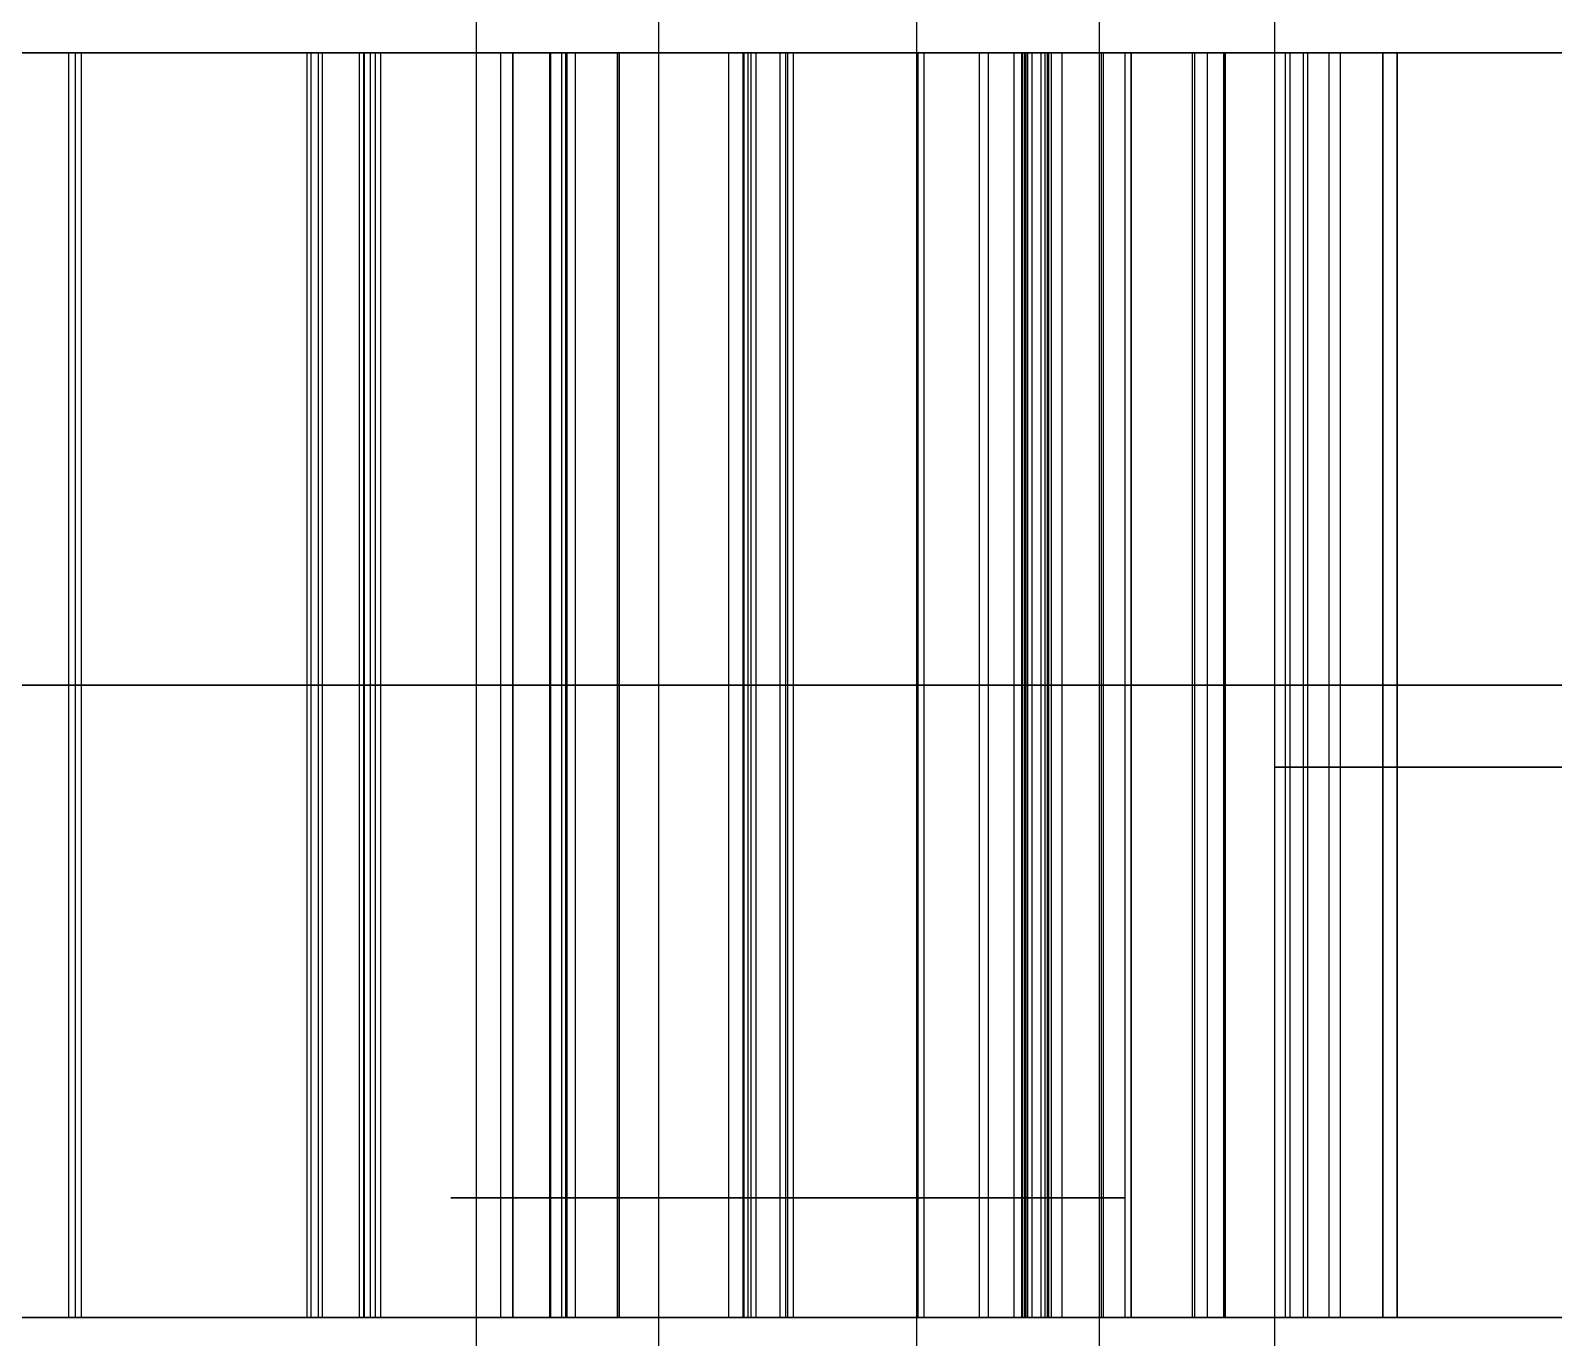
# Model space of a CAD drawing. Header units: millimetres. Extents: x -170 to 170, y -1654 to 210.
# Drawn here: x 109.69 to 127.76, y -50.76 to -35.26 of the extents above; entities that cross this region are included whole.
import ezdxf

# ---------------------------------------------------------------- set-up
doc = ezdxf.new("R2010")
doc.units = ezdxf.units.MM
doc.header["$MEASUREMENT"] = 0
doc.layers.add('V1', color=7, linetype='Continuous', true_color=0x000000)

msp = doc.modelspace()

# ---------------------------------------------------------------- linework, layer by layer
at = {"layer": 'V1'}
for p, q in [((87.183, -35.528, 255), (124.457, -35.528, 255)), ((94.833, -35.528, 345.833), (127.736, -35.528, 345.833)), ((94.833, -35.528, 164.167), (127.164, -35.528, 164.167)), ((-153, -43.028, 25), (153, -43.028, 25)), ((-153, -43.028, 25), (153, -43.028, 25)), ((87.183, -50.528, 255), (124.457, -50.528, 255)), ((94.833, -50.528, 345.833), (127.736, -50.528, 345.833)), ((94.833, -50.528, 164.167), (127.164, -50.528, 164.167))]:
    msp.add_line(p, q, dxfattribs=at)
for points, degree in [([(124.457, -82.948, 255), (124.457, -45.974, 255), (124.457, -9, 255)], 2), ([(114.984, -81.215, 207.372), (114.984, -49.107, 207.372), (114.984, -17, 207.372)], 2), ([(114.984, -81.215, 302.628), (114.984, -49.107, 302.628), (114.984, -17, 302.628)], 2), ([(117.149, -81.215, 202.146), (117.149, -49.107, 202.146), (117.149, -17, 202.146)], 2), ([(117.149, -81.215, 307.854), (117.149, -49.107, 307.854), (117.149, -17, 307.854)], 2), ([(120.21, -81.215, 209.537), (120.21, -49.107, 209.537), (120.21, -17, 209.537)], 2), ([(120.21, -81.215, 300.463), (120.21, -49.107, 300.463), (120.21, -17, 300.463)], 2), ([(122.375, -81.215, 204.311), (122.375, -49.107, 204.311), (122.375, -17, 204.311)], 2), ([(122.375, -81.215, 305.689), (122.375, -49.107, 305.689), (122.375, -17, 305.689)], 2), ([(-153, -35.528), (0, -35.528), (153, -35.528)], 2), ([(153, -35.528, 50), (0, -35.528, 50), (-153, -35.528, 50)], 2), ([(110.146, -35.528, 138.845), (110.146, -43.028, 138.845), (110.146, -50.528, 138.845)], 2), ([(110.223, -35.528, 292.028), (110.223, -43.028, 292.028), (110.223, -50.528, 292.028)], 2), ([(110.224, -35.528, 217.971), (110.224, -43.028, 217.971), (110.224, -50.528, 217.971)], 2), ([(110.294, -35.528, 371.041), (110.294, -43.028, 371.041), (110.294, -50.528, 371.041)], 2), ([(112.972, -35.528, 141.275), (112.972, -43.028, 141.275), (112.972, -50.528, 141.275)], 2), ([(113.019, -35.528, 141.217), (113.019, -43.028, 141.217), (113.019, -50.528, 141.217)], 2), ([(113.106, -35.528, 368.594), (113.106, -43.028, 368.594), (113.106, -50.528, 368.594)], 2), ([(113.154, -35.528, 368.652), (113.154, -43.028, 368.652), (113.154, -50.528, 368.652)], 2), ([(113.594, -35.528, 323.56), (113.594, -43.028, 323.56), (113.594, -50.528, 323.56)], 2), ([(113.643, -35.528, 311.434), (113.643, -43.028, 311.434), (113.643, -50.528, 311.434)], 2), ([(113.652, -35.528, 323.513), (113.652, -43.028, 323.513), (113.652, -50.528, 323.513)], 2), ([(113.725, -35.528, 186.306), (113.725, -43.028, 186.306), (113.725, -50.528, 186.306)], 2), ([(113.782, -35.528, 186.353), (113.782, -43.028, 186.353), (113.782, -50.528, 186.353)], 2), ([(113.845, -35.528, 198.431), (113.845, -43.028, 198.431), (113.845, -50.528, 198.431)], 2), ([(115.27, -35.528, 139.006), (115.27, -43.028, 139.006), (115.27, -50.528, 139.006)], 2), ([(115.413, -35.528, 287.559), (115.413, -43.028, 287.559), (115.413, -50.528, 287.559)], 2), ([(115.415, -35.528, 222.44), (115.415, -43.028, 222.44), (115.415, -50.528, 222.44)], 2), ([(115.417, -35.528, 370.85), (115.417, -43.028, 370.85), (115.417, -50.528, 370.85)], 2), ([(115.85, -35.528, 321.249), (115.85, -43.028, 321.249), (115.85, -50.528, 321.249)], 2), ([(115.863, -35.528, 313.014), (115.863, -43.028, 313.014), (115.863, -50.528, 313.014)], 2), ([(115.994, -35.528, 188.604), (115.994, -43.028, 188.604), (115.994, -50.528, 188.604)], 2), ([(116.041, -35.528, 326.373), (116.041, -43.028, 326.373), (116.041, -50.528, 326.373)], 2), ([(116.055, -35.528, 196.838), (116.055, -43.028, 196.838), (116.055, -50.528, 196.838)], 2), ([(116.155, -35.528, 183.479), (116.155, -43.028, 183.479), (116.155, -50.528, 183.479)], 2), ([(116.655, -35.528, 284.658), (116.655, -43.028, 284.658), (116.655, -50.528, 284.658)], 2), ([(116.656, -35.528, 225.341), (116.656, -43.028, 225.341), (116.656, -50.528, 225.341)], 2), ([(116.676, -35.528, 284.586), (116.676, -43.028, 284.586), (116.676, -50.528, 284.586)], 2), ([(116.678, -35.528, 225.413), (116.678, -43.028, 225.413), (116.678, -50.528, 225.413)], 2), ([(117.974, -35.528, 314.737), (117.974, -43.028, 314.737), (117.974, -50.528, 314.737)], 2), ([(118.143, -35.528, 329.452), (118.143, -43.028, 329.452), (118.143, -50.528, 329.452)], 2), ([(118.156, -35.528, 195.103), (118.156, -43.028, 195.103), (118.156, -50.528, 195.103)], 2), ([(118.203, -35.528, 329.408), (118.203, -43.028, 329.408), (118.203, -50.528, 329.408)], 2), ([(118.238, -35.528, 180.388), (118.238, -43.028, 180.388), (118.238, -50.528, 180.388)], 2), ([(118.299, -35.528, 180.431), (118.299, -43.028, 180.431), (118.299, -50.528, 180.431)], 2), ([(118.584, -35.528, 148.544), (118.584, -43.028, 148.544), (118.584, -50.528, 148.544)], 2), ([(118.652, -35.528, 148.513), (118.652, -43.028, 148.513), (118.652, -50.528, 148.513)], 2), ([(118.675, -35.528, 361.293), (118.675, -43.028, 361.293), (118.675, -50.528, 361.293)], 2), ([(118.743, -35.528, 361.324), (118.743, -43.028, 361.324), (118.743, -50.528, 361.324)], 2), ([(120.214, -35.528, 285.76), (120.214, -43.028, 285.76), (120.214, -50.528, 285.76)], 2), ([(120.216, -35.528, 224.239), (120.216, -43.028, 224.239), (120.216, -50.528, 224.239)], 2), ([(120.219, -35.528, 151.894), (120.219, -43.028, 151.894), (120.219, -50.528, 151.894)], 2), ([(120.29, -35.528, 357.934), (120.29, -43.028, 357.934), (120.29, -50.528, 357.934)], 2), ([(120.949, -35.528, 327.854), (120.949, -43.028, 327.854), (120.949, -50.528, 327.854)], 2), ([(121.055, -35.528, 181.969), (121.055, -43.028, 181.969), (121.055, -50.528, 181.969)], 2), ([(121.361, -35.528, 146.895), (121.361, -43.028, 146.895), (121.361, -50.528, 146.895)], 2), ([(121.452, -35.528, 155.412), (121.452, -43.028, 155.412), (121.452, -50.528, 155.412)], 2), ([(121.452, -35.528, 155.412), (121.475, -35.528, 155.403), (121.498, -35.528, 155.394), (121.522, -35.528, 155.385)], 3), ([(121.461, -35.528, 362.925), (121.461, -43.028, 362.925), (121.461, -50.528, 362.925)], 2), ([(121.487, -35.528, 155.398), (121.487, -43.028, 155.398), (121.487, -50.528, 155.398)], 2), ([(121.503, -35.528, 354.409), (121.503, -43.028, 354.409), (121.503, -50.528, 354.409)], 2), ([(121.522, -35.528, 155.385), (121.522, -43.028, 155.385), (121.522, -50.528, 155.385)], 2), ([(121.573, -35.528, 354.435), (121.573, -43.028, 354.435), (121.573, -50.528, 354.435)], 2), ([(121.681, -35.528, 337.925), (121.681, -43.028, 337.925), (121.681, -50.528, 337.925)], 2), ([(121.727, -35.528, 171.894), (121.727, -43.028, 171.894), (121.727, -50.528, 171.894)], 2), ([(121.755, -35.528, 337.913), (121.755, -43.028, 337.913), (121.755, -50.528, 337.913)], 2), ([(121.769, -35.528, 136.844), (121.769, -43.028, 136.844), (121.769, -50.528, 136.844)], 2), ([(121.801, -35.528, 171.906), (121.801, -43.028, 171.906), (121.801, -50.528, 171.906)], 2), ([(121.929, -35.528, 372.974), (121.929, -43.028, 372.974), (121.929, -50.528, 372.974)], 2), ([(122.394, -35.528, 341.584), (122.394, -43.028, 341.584), (122.394, -50.528, 341.584)], 2), ([(122.419, -35.528, 168.231), (122.419, -43.028, 168.231), (122.419, -50.528, 168.231)], 2), ([(122.675, -35.528, 345.301), (122.675, -43.028, 345.301), (122.675, -50.528, 345.301)], 2), ([(122.677, -35.528, 164.512), (122.677, -43.028, 164.512), (122.677, -50.528, 164.512)], 2), ([(122.749, -35.528, 345.294), (122.749, -43.028, 345.294), (122.749, -50.528, 345.294)], 2), ([(122.752, -35.528, 164.519), (122.752, -43.028, 164.519), (122.752, -50.528, 164.519)], 2), ([(123.473, -35.528, 289.719), (123.473, -43.028, 289.719), (123.473, -50.528, 289.719)], 2), ([(123.475, -35.528, 220.281), (123.475, -43.028, 220.281), (123.475, -50.528, 220.281)], 2), ([(123.504, -35.528, 138.944), (123.504, -43.028, 138.944), (123.504, -50.528, 138.944)], 2), ([(123.652, -35.528, 370.863), (123.652, -43.028, 370.863), (123.652, -50.528, 370.863)], 2), ([(123.848, -35.528, 286.586), (123.848, -43.028, 286.586), (123.848, -50.528, 286.586)], 2), ([(123.85, -35.528, 223.414), (123.85, -43.028, 223.414), (123.85, -50.528, 223.414)], 2), ([(123.865, -35.528, 286.513), (123.865, -43.028, 286.513), (123.865, -50.528, 286.513)], 2), ([(123.867, -35.528, 223.487), (123.867, -43.028, 223.487), (123.867, -50.528, 223.487)], 2), ([(124.457, -50.528, 255), (124.457, -43.028, 255), (124.457, -35.528, 255)], 2), ([(124.576, -35.528, 154.595), (124.576, -43.028, 154.595), (124.576, -50.528, 154.595)], 2), ([(124.632, -35.528, 355.207), (124.632, -43.028, 355.207), (124.632, -50.528, 355.207)], 2), ([(124.791, -35.528, 337.051), (124.791, -43.028, 337.051), (124.791, -50.528, 337.051)], 2), ([(124.841, -35.528, 172.749), (124.841, -43.028, 172.749), (124.841, -50.528, 172.749)], 2), ([(125.097, -35.528, 141.155), (125.097, -43.028, 141.155), (125.097, -50.528, 141.155)], 2), ([(125.232, -35.528, 368.643), (125.232, -43.028, 368.643), (125.232, -50.528, 368.643)], 2), ([(125.733, -35.528, 296.184), (125.733, -43.028, 296.184), (125.733, -50.528, 296.184)], 2), ([(125.735, -35.528, 213.815), (125.735, -43.028, 213.815), (125.735, -50.528, 213.815)], 2), ([(125.904, -35.528, 345.321), (125.904, -43.028, 345.321), (125.904, -50.528, 345.321)], 2), ([(125.907, -35.528, 164.473), (125.907, -43.028, 164.473), (125.907, -50.528, 164.473)], 2), ([(-153, -43.028), (0, -43.028), (153, -43.028)], 2), ([(153, -43.028, 50), (0, -43.028, 50), (-153, -43.028, 50)], 2), ([(-153, -43.028), (0, -43.028), (153, -43.028)], 2), ([(153, -43.028, 50), (0, -43.028, 50), (-153, -43.028, 50)], 2), ([(121.452, -43.028, 155.412), (121.475, -43.028, 155.403), (121.498, -43.028, 155.394), (121.522, -43.028, 155.385)], 3), ([(-153, -50.528), (0, -50.528), (153, -50.528)], 2), ([(153, -50.528, 50), (0, -50.528, 50), (-153, -50.528, 50)], 2), ([(121.452, -50.528, 155.412), (121.475, -50.528, 155.403), (121.498, -50.528, 155.394), (121.522, -50.528, 155.385)], 3)]:
    msp.add_open_spline(points, degree=degree, dxfattribs=at)
for points, weights in [([(110.223, -35.528, 292.028), (108.592, -35.528, 291.225), (107.017, -35.528, 290.316), (105.506, -35.528, 289.305)], [1, 0.998547387537, 0.998547387537, 1]), ([(105.508, -35.528, 220.694), (107.019, -35.528, 219.683), (108.593, -35.528, 218.774), (110.224, -35.528, 217.971)], [1, 0.998547387537, 0.998547387537, 1]), ([(107.054, -35.528, 136.762), (109.199, -35.528, 138.031), (111.181, -35.528, 139.543), (112.972, -35.528, 141.275)], [1, 0.995432816344, 0.995432816344, 1]), ([(113.106, -35.528, 368.594), (111.325, -35.528, 370.338), (109.352, -35.528, 371.86), (107.215, -35.528, 373.142)], [1, 0.995432816344, 0.995432816344, 1]), ([(113.594, -35.528, 323.56), (115.338, -35.528, 325.342), (116.861, -35.528, 327.314), (118.143, -35.528, 329.452)], [1, 0.995432816344, 0.995432816344, 1]), ([(113.643, -35.528, 311.434), (115.159, -35.528, 312.439), (116.604, -35.528, 313.542), (117.974, -35.528, 314.737)], [1, 0.998547387537, 0.998547387537, 1]), ([(118.238, -35.528, 180.388), (116.969, -35.528, 182.533), (115.457, -35.528, 184.514), (113.725, -35.528, 186.306)], [1, 0.995432816344, 0.995432816344, 1]), ([(118.156, -35.528, 195.103), (116.793, -35.528, 196.306), (115.354, -35.528, 197.417), (113.845, -35.528, 198.431)], [1, 0.998547387537, 0.998547387537, 1]), ([(123.865, -35.528, 286.513), (121.399, -35.528, 286.154), (118.992, -35.528, 285.508), (116.676, -35.528, 284.586)], [1, 0.995432816344, 0.995432816344, 1]), ([(116.678, -35.528, 225.413), (118.993, -35.528, 224.491), (121.401, -35.528, 223.846), (123.867, -35.528, 223.487)], [1, 0.995432816344, 0.995432816344, 1]), ([(118.584, -35.528, 148.544), (119.806, -35.528, 150.716), (120.767, -35.528, 153.016), (121.452, -35.528, 155.412)], [1, 0.995432816344, 0.995432816344, 1]), ([(121.503, -35.528, 354.409), (120.832, -35.528, 356.809), (119.885, -35.528, 359.114), (118.675, -35.528, 361.293)], [1, 0.995432816344, 0.995432816344, 1]), ([(121.681, -35.528, 337.925), (122.3, -35.528, 340.339), (122.633, -35.528, 342.809), (122.675, -35.528, 345.301)], [1, 0.995432816344, 0.995432816344, 1]), ([(122.677, -35.528, 164.512), (122.65, -35.528, 167.004), (122.332, -35.528, 169.476), (121.727, -35.528, 171.894)], [1, 0.995432816344, 0.995432816344, 1]), ([(121.769, -35.528, 136.844), (122.973, -35.528, 138.207), (124.084, -35.528, 139.646), (125.097, -35.528, 141.155)], [1, 0.998547387537, 0.998547387537, 1]), ([(125.232, -35.528, 368.643), (124.227, -35.528, 370.159), (123.125, -35.528, 371.604), (121.929, -35.528, 372.974)], [1, 0.998547387537, 0.998547387537, 1]), ([(131.18, -35.528, 296.185), (129.366, -35.528, 296.305), (127.547, -35.528, 296.304), (125.733, -35.528, 296.184)], [1, 0.998547387537, 0.998547387537, 1]), ([(125.735, -35.528, 213.815), (127.549, -35.528, 213.695), (129.367, -35.528, 213.695), (131.182, -35.528, 213.815)], [1, 0.998547387537, 0.998547387537, 1]), ([(110.223, -43.028, 292.028), (108.592, -43.028, 291.225), (107.017, -43.028, 290.316), (105.506, -43.028, 289.305)], [1, 0.998547387537, 0.998547387537, 1]), ([(105.508, -43.028, 220.694), (107.019, -43.028, 219.683), (108.593, -43.028, 218.774), (110.224, -43.028, 217.971)], [1, 0.998547387537, 0.998547387537, 1]), ([(107.054, -43.028, 136.762), (109.199, -43.028, 138.031), (111.181, -43.028, 139.543), (112.972, -43.028, 141.275)], [1, 0.995432816344, 0.995432816344, 1]), ([(113.106, -43.028, 368.594), (111.325, -43.028, 370.338), (109.352, -43.028, 371.86), (107.215, -43.028, 373.142)], [1, 0.995432816344, 0.995432816344, 1]), ([(113.594, -43.028, 323.56), (115.338, -43.028, 325.342), (116.861, -43.028, 327.314), (118.143, -43.028, 329.452)], [1, 0.995432816344, 0.995432816344, 1]), ([(113.643, -43.028, 311.434), (115.159, -43.028, 312.439), (116.604, -43.028, 313.542), (117.974, -43.028, 314.737)], [1, 0.998547387537, 0.998547387537, 1]), ([(118.238, -43.028, 180.388), (116.969, -43.028, 182.533), (115.457, -43.028, 184.514), (113.725, -43.028, 186.306)], [1, 0.995432816344, 0.995432816344, 1]), ([(118.156, -43.028, 195.103), (116.793, -43.028, 196.306), (115.354, -43.028, 197.417), (113.845, -43.028, 198.431)], [1, 0.998547387537, 0.998547387537, 1]), ([(123.865, -43.028, 286.513), (121.399, -43.028, 286.154), (118.992, -43.028, 285.508), (116.676, -43.028, 284.586)], [1, 0.995432816344, 0.995432816344, 1]), ([(116.678, -43.028, 225.413), (118.993, -43.028, 224.491), (121.401, -43.028, 223.846), (123.867, -43.028, 223.487)], [1, 0.995432816344, 0.995432816344, 1]), ([(118.584, -43.028, 148.544), (119.806, -43.028, 150.716), (120.767, -43.028, 153.016), (121.452, -43.028, 155.412)], [1, 0.995432816344, 0.995432816344, 1]), ([(121.503, -43.028, 354.409), (120.832, -43.028, 356.809), (119.885, -43.028, 359.114), (118.675, -43.028, 361.293)], [1, 0.995432816344, 0.995432816344, 1]), ([(121.681, -43.028, 337.925), (122.3, -43.028, 340.339), (122.633, -43.028, 342.809), (122.675, -43.028, 345.301)], [1, 0.995432816344, 0.995432816344, 1]), ([(122.677, -43.028, 164.512), (122.65, -43.028, 167.004), (122.332, -43.028, 169.476), (121.727, -43.028, 171.894)], [1, 0.995432816344, 0.995432816344, 1]), ([(121.769, -43.028, 136.844), (122.973, -43.028, 138.207), (124.084, -43.028, 139.646), (125.097, -43.028, 141.155)], [1, 0.998547387537, 0.998547387537, 1]), ([(125.232, -43.028, 368.643), (124.227, -43.028, 370.159), (123.125, -43.028, 371.604), (121.929, -43.028, 372.974)], [1, 0.998547387537, 0.998547387537, 1]), ([(131.18, -43.028, 296.185), (129.366, -43.028, 296.305), (127.547, -43.028, 296.304), (125.733, -43.028, 296.184)], [1, 0.998547387537, 0.998547387537, 1]), ([(125.735, -43.028, 213.815), (127.549, -43.028, 213.695), (129.367, -43.028, 213.695), (131.182, -43.028, 213.815)], [1, 0.998547387537, 0.998547387537, 1]), ([(110.223, -50.528, 292.028), (108.592, -50.528, 291.225), (107.017, -50.528, 290.316), (105.506, -50.528, 289.305)], [1, 0.998547387537, 0.998547387537, 1]), ([(105.508, -50.528, 220.694), (107.019, -50.528, 219.683), (108.593, -50.528, 218.774), (110.224, -50.528, 217.971)], [1, 0.998547387537, 0.998547387537, 1]), ([(107.054, -50.528, 136.762), (109.199, -50.528, 138.031), (111.181, -50.528, 139.543), (112.972, -50.528, 141.275)], [1, 0.995432816344, 0.995432816344, 1]), ([(113.106, -50.528, 368.594), (111.325, -50.528, 370.338), (109.352, -50.528, 371.86), (107.215, -50.528, 373.142)], [1, 0.995432816344, 0.995432816344, 1]), ([(113.594, -50.528, 323.56), (115.338, -50.528, 325.342), (116.861, -50.528, 327.314), (118.143, -50.528, 329.452)], [1, 0.995432816344, 0.995432816344, 1]), ([(113.643, -50.528, 311.434), (115.159, -50.528, 312.439), (116.604, -50.528, 313.542), (117.974, -50.528, 314.737)], [1, 0.998547387537, 0.998547387537, 1]), ([(118.238, -50.528, 180.388), (116.969, -50.528, 182.533), (115.457, -50.528, 184.514), (113.725, -50.528, 186.306)], [1, 0.995432816344, 0.995432816344, 1]), ([(118.156, -50.528, 195.103), (116.793, -50.528, 196.306), (115.354, -50.528, 197.417), (113.845, -50.528, 198.431)], [1, 0.998547387537, 0.998547387537, 1]), ([(123.865, -50.528, 286.513), (121.399, -50.528, 286.154), (118.992, -50.528, 285.508), (116.676, -50.528, 284.586)], [1, 0.995432816344, 0.995432816344, 1]), ([(116.678, -50.528, 225.413), (118.993, -50.528, 224.491), (121.401, -50.528, 223.846), (123.867, -50.528, 223.487)], [1, 0.995432816344, 0.995432816344, 1]), ([(118.584, -50.528, 148.544), (119.806, -50.528, 150.716), (120.767, -50.528, 153.016), (121.452, -50.528, 155.412)], [1, 0.995432816344, 0.995432816344, 1]), ([(121.503, -50.528, 354.409), (120.832, -50.528, 356.809), (119.885, -50.528, 359.114), (118.675, -50.528, 361.293)], [1, 0.995432816344, 0.995432816344, 1]), ([(121.681, -50.528, 337.925), (122.3, -50.528, 340.339), (122.633, -50.528, 342.809), (122.675, -50.528, 345.301)], [1, 0.995432816344, 0.995432816344, 1]), ([(122.677, -50.528, 164.512), (122.65, -50.528, 167.004), (122.332, -50.528, 169.476), (121.727, -50.528, 171.894)], [1, 0.995432816344, 0.995432816344, 1]), ([(121.769, -50.528, 136.844), (122.973, -50.528, 138.207), (124.084, -50.528, 139.646), (125.097, -50.528, 141.155)], [1, 0.998547387537, 0.998547387537, 1]), ([(125.232, -50.528, 368.643), (124.227, -50.528, 370.159), (123.125, -50.528, 371.604), (121.929, -50.528, 372.974)], [1, 0.998547387537, 0.998547387537, 1]), ([(131.18, -50.528, 296.185), (129.366, -50.528, 296.305), (127.547, -50.528, 296.304), (125.733, -50.528, 296.184)], [1, 0.998547387537, 0.998547387537, 1]), ([(125.735, -50.528, 213.815), (127.549, -50.528, 213.695), (129.367, -50.528, 213.695), (131.182, -50.528, 213.815)], [1, 0.998547387537, 0.998547387537, 1])]:
    msp.add_rational_spline(points, weights, degree=3, dxfattribs=at)
for points, knots in [([(106.293, -35.528, 317.992), (106.303, -35.528, 317.969), (106.313, -35.528, 317.946), (106.324, -35.528, 317.924), (106.751, -35.528, 316.98), (107.28, -35.528, 316.05), (107.925, -35.528, 315.205), (109.258, -35.528, 313.457), (111.904, -35.528, 312.235), (113.643, -35.528, 311.434)], [71.285573, 71.285573, 71.285573, 71.285573, 71.304563, 71.304563, 71.304563, 72.094222, 72.094222, 72.094222, 72.861326, 72.861326, 72.861326, 72.861326]), ([(113.845, -35.528, 198.431), (112.101, -35.528, 197.64), (109.448, -35.528, 196.434), (108.105, -35.528, 194.694), (107.455, -35.528, 193.853), (106.92, -35.528, 192.927), (106.487, -35.528, 191.985), (106.477, -35.528, 191.963), (106.466, -35.528, 191.94), (106.456, -35.528, 191.917)], [38.570795, 38.570795, 38.570795, 38.570795, 39.33788, 39.33788, 39.33788, 40.127548, 40.127548, 40.127548, 40.146597, 40.146597, 40.146597, 40.146597]), ([(116.676, -35.528, 284.586), (116.669, -35.528, 284.61), (116.662, -35.528, 284.634), (116.655, -35.528, 284.658), (116.351, -35.528, 285.649), (115.945, -35.528, 286.638), (115.413, -35.528, 287.559), (114.314, -35.528, 289.462), (111.845, -35.528, 291.012), (110.223, -35.528, 292.028)], [35.554966, 35.554966, 35.554966, 35.554966, 35.573955, 35.573955, 35.573955, 36.363615, 36.363615, 36.363615, 37.130719, 37.130719, 37.130719, 37.130719]), ([(110.224, -35.528, 217.971), (111.847, -35.528, 218.988), (114.316, -35.528, 220.537), (115.415, -35.528, 222.44), (115.946, -35.528, 223.361), (116.353, -35.528, 224.351), (116.656, -35.528, 225.341), (116.664, -35.528, 225.365), (116.671, -35.528, 225.389), (116.678, -35.528, 225.413)], [67.155281, 67.155281, 67.155281, 67.155281, 67.922366, 67.922366, 67.922366, 68.712034, 68.712034, 68.712034, 68.731083, 68.731083, 68.731083, 68.731083]), ([(112.972, -35.528, 141.275), (112.988, -35.528, 141.256), (113.004, -35.528, 141.237), (113.019, -35.528, 141.217), (113.676, -35.528, 140.416), (114.428, -35.528, 139.656), (115.27, -35.528, 139.006), (117.01, -35.528, 137.663), (119.882, -35.528, 137.168), (121.769, -35.528, 136.844)], [99.870059, 99.870059, 99.870059, 99.870059, 99.889049, 99.889049, 99.889049, 100.678708, 100.678708, 100.678708, 101.445812, 101.445812, 101.445812, 101.445812]), ([(121.929, -35.528, 372.974), (120.04, -35.528, 372.661), (117.165, -35.528, 372.183), (115.417, -35.528, 370.85), (114.572, -35.528, 370.206), (113.816, -35.528, 369.449), (113.154, -35.528, 368.652), (113.138, -35.528, 368.633), (113.122, -35.528, 368.614), (113.106, -35.528, 368.594)], [95.739767, 95.739767, 95.739767, 95.739767, 96.506852, 96.506852, 96.506852, 97.29652, 97.29652, 97.29652, 97.315569, 97.315569, 97.315569, 97.315569]), ([(117.974, -35.528, 314.737), (117.661, -35.528, 316.626), (117.183, -35.528, 319.501), (115.85, -35.528, 321.249), (115.206, -35.528, 322.094), (114.449, -35.528, 322.851), (113.652, -35.528, 323.513), (113.633, -35.528, 323.529), (113.614, -35.528, 323.545), (113.594, -35.528, 323.56)], [74.301403, 74.301403, 74.301403, 74.301403, 75.068488, 75.068488, 75.068488, 75.858155, 75.858155, 75.858155, 75.877204, 75.877204, 75.877204, 75.877204]), ([(113.725, -35.528, 186.306), (113.744, -35.528, 186.321), (113.763, -35.528, 186.337), (113.782, -35.528, 186.353), (114.583, -35.528, 187.01), (115.344, -35.528, 187.762), (115.994, -35.528, 188.604), (117.337, -35.528, 190.343), (117.832, -35.528, 193.216), (118.156, -35.528, 195.103)], [35.554966, 35.554966, 35.554966, 35.554966, 35.573955, 35.573955, 35.573955, 36.363615, 36.363615, 36.363615, 37.130719, 37.130719, 37.130719, 37.130719]), ([(118.143, -35.528, 329.452), (118.163, -35.528, 329.437), (118.183, -35.528, 329.423), (118.203, -35.528, 329.408), (119.045, -35.528, 328.804), (119.968, -35.528, 328.264), (120.949, -35.528, 327.854), (122.977, -35.528, 327.007), (125.88, -35.528, 327.272), (127.787, -35.528, 327.448)], [78.431695, 78.431695, 78.431695, 78.431695, 78.450684, 78.450684, 78.450684, 79.240344, 79.240344, 79.240344, 80.007448, 80.007448, 80.007448, 80.007448]), ([(127.894, -35.528, 182.335), (125.989, -35.528, 182.522), (123.087, -35.528, 182.804), (121.055, -35.528, 181.969), (120.071, -35.528, 181.565), (119.145, -35.528, 181.03), (118.299, -35.528, 180.431), (118.279, -35.528, 180.417), (118.258, -35.528, 180.402), (118.238, -35.528, 180.388)], [31.424674, 31.424674, 31.424674, 31.424674, 32.191759, 32.191759, 32.191759, 32.981426, 32.981426, 32.981426, 33.000475, 33.000475, 33.000475, 33.000475]), ([(125.097, -35.528, 141.155), (124.307, -35.528, 142.899), (123.1, -35.528, 145.552), (121.361, -35.528, 146.895), (120.519, -35.528, 147.545), (119.593, -35.528, 148.08), (118.652, -35.528, 148.513), (118.629, -35.528, 148.523), (118.606, -35.528, 148.534), (118.584, -35.528, 148.544)], [102.885889, 102.885889, 102.885889, 102.885889, 103.652974, 103.652974, 103.652974, 104.442641, 104.442641, 104.442641, 104.46169, 104.46169, 104.46169, 104.46169]), ([(118.675, -35.528, 361.293), (118.697, -35.528, 361.303), (118.72, -35.528, 361.313), (118.743, -35.528, 361.324), (119.687, -35.528, 361.751), (120.616, -35.528, 362.28), (121.461, -35.528, 362.925), (123.209, -35.528, 364.258), (124.431, -35.528, 366.904), (125.232, -35.528, 368.643)], [92.723938, 92.723938, 92.723938, 92.723938, 92.742927, 92.742927, 92.742927, 93.532587, 93.532587, 93.532587, 94.299691, 94.299691, 94.299691, 94.299691]), ([(131.333, -35.528, 353.79), (129.541, -35.528, 354.464), (126.812, -35.528, 355.487), (124.632, -35.528, 355.207), (123.578, -35.528, 355.071), (122.545, -35.528, 354.794), (121.573, -35.528, 354.435), (121.549, -35.528, 354.426), (121.526, -35.528, 354.417), (121.503, -35.528, 354.409)], [88.593646, 88.593646, 88.593646, 88.593646, 89.360731, 89.360731, 89.360731, 90.150398, 90.150398, 90.150398, 90.169447, 90.169447, 90.169447, 90.169447]), ([(121.522, -35.528, 155.385), (122.491, -35.528, 155.02), (123.523, -35.528, 154.737), (124.576, -35.528, 154.595), (126.754, -35.528, 154.302), (129.49, -35.528, 155.309), (131.286, -35.528, 155.972)], [21.281712, 21.281712, 21.281712, 21.281712, 22.071372, 22.071372, 22.071372, 22.838476, 22.838476, 22.838476, 22.838476]), ([(129.886, -35.528, 332.474), (128.671, -35.528, 333.953), (126.819, -35.528, 336.204), (124.791, -35.528, 337.051), (123.81, -35.528, 337.461), (122.777, -35.528, 337.738), (121.755, -35.528, 337.913), (121.731, -35.528, 337.917), (121.706, -35.528, 337.921), (121.681, -35.528, 337.925)], [81.447524, 81.447524, 81.447524, 81.447524, 82.214609, 82.214609, 82.214609, 83.004277, 83.004277, 83.004277, 83.023326, 83.023326, 83.023326, 83.023326]), ([(121.727, -35.528, 171.894), (121.752, -35.528, 171.898), (121.776, -35.528, 171.902), (121.801, -35.528, 171.906), (122.823, -35.528, 172.075), (123.858, -35.528, 172.345), (124.841, -35.528, 172.749), (126.874, -35.528, 173.584), (128.74, -35.528, 175.824), (129.964, -35.528, 177.297)], [28.408844, 28.408844, 28.408844, 28.408844, 28.427833, 28.427833, 28.427833, 29.217493, 29.217493, 29.217493, 29.984597, 29.984597, 29.984597, 29.984597]), ([(122.675, -35.528, 345.301), (122.699, -35.528, 345.298), (122.724, -35.528, 345.296), (122.749, -35.528, 345.294), (123.78, -35.528, 345.192), (124.849, -35.528, 345.186), (125.904, -35.528, 345.321), (128.084, -35.528, 345.602), (130.465, -35.528, 347.283), (132.029, -35.528, 348.388)], [85.577816, 85.577816, 85.577816, 85.577816, 85.596806, 85.596806, 85.596806, 86.386465, 86.386465, 86.386465, 87.153569, 87.153569, 87.153569, 87.153569]), ([(132.013, -35.528, 161.37), (130.456, -35.528, 162.485), (128.085, -35.528, 164.18), (125.907, -35.528, 164.473), (124.853, -35.528, 164.615), (123.783, -35.528, 164.615), (122.752, -35.528, 164.519), (122.727, -35.528, 164.517), (122.702, -35.528, 164.515), (122.677, -35.528, 164.512)], [24.278552, 24.278552, 24.278552, 24.278552, 25.045637, 25.045637, 25.045637, 25.835305, 25.835305, 25.835305, 25.854354, 25.854354, 25.854354, 25.854354]), ([(125.733, -35.528, 296.184), (124.836, -35.528, 294.493), (123.473, -35.528, 291.916), (123.473, -35.528, 289.719), (123.473, -35.528, 288.656), (123.616, -35.528, 287.596), (123.848, -35.528, 286.586), (123.854, -35.528, 286.562), (123.86, -35.528, 286.537), (123.865, -35.528, 286.513)], [31.424674, 31.424674, 31.424674, 31.424674, 32.191759, 32.191759, 32.191759, 32.981426, 32.981426, 32.981426, 33.000475, 33.000475, 33.000475, 33.000475]), ([(123.867, -35.528, 223.487), (123.861, -35.528, 223.463), (123.856, -35.528, 223.438), (123.85, -35.528, 223.414), (123.618, -35.528, 222.404), (123.475, -35.528, 221.344), (123.475, -35.528, 220.281), (123.475, -35.528, 218.083), (124.838, -35.528, 215.507), (125.735, -35.528, 213.815)], [71.285573, 71.285573, 71.285573, 71.285573, 71.304563, 71.304563, 71.304563, 72.094222, 72.094222, 72.094222, 72.861326, 72.861326, 72.861326, 72.861326]), ([(106.293, -43.028, 317.992), (106.303, -43.028, 317.969), (106.313, -43.028, 317.946), (106.324, -43.028, 317.924), (106.751, -43.028, 316.98), (107.28, -43.028, 316.05), (107.925, -43.028, 315.205), (109.258, -43.028, 313.457), (111.904, -43.028, 312.235), (113.643, -43.028, 311.434)], [71.285573, 71.285573, 71.285573, 71.285573, 71.304563, 71.304563, 71.304563, 72.094222, 72.094222, 72.094222, 72.861326, 72.861326, 72.861326, 72.861326]), ([(113.845, -43.028, 198.431), (112.101, -43.028, 197.64), (109.448, -43.028, 196.434), (108.105, -43.028, 194.694), (107.455, -43.028, 193.853), (106.92, -43.028, 192.927), (106.487, -43.028, 191.985), (106.477, -43.028, 191.963), (106.466, -43.028, 191.94), (106.456, -43.028, 191.917)], [38.570795, 38.570795, 38.570795, 38.570795, 39.33788, 39.33788, 39.33788, 40.127548, 40.127548, 40.127548, 40.146597, 40.146597, 40.146597, 40.146597]), ([(116.676, -43.028, 284.586), (116.669, -43.028, 284.61), (116.662, -43.028, 284.634), (116.655, -43.028, 284.658), (116.351, -43.028, 285.649), (115.945, -43.028, 286.638), (115.413, -43.028, 287.559), (114.314, -43.028, 289.462), (111.845, -43.028, 291.012), (110.223, -43.028, 292.028)], [35.554966, 35.554966, 35.554966, 35.554966, 35.573955, 35.573955, 35.573955, 36.363615, 36.363615, 36.363615, 37.130719, 37.130719, 37.130719, 37.130719]), ([(110.224, -43.028, 217.971), (111.847, -43.028, 218.988), (114.316, -43.028, 220.537), (115.415, -43.028, 222.44), (115.946, -43.028, 223.361), (116.353, -43.028, 224.351), (116.656, -43.028, 225.341), (116.664, -43.028, 225.365), (116.671, -43.028, 225.389), (116.678, -43.028, 225.413)], [67.155281, 67.155281, 67.155281, 67.155281, 67.922366, 67.922366, 67.922366, 68.712034, 68.712034, 68.712034, 68.731083, 68.731083, 68.731083, 68.731083]), ([(112.972, -43.028, 141.275), (112.988, -43.028, 141.256), (113.004, -43.028, 141.237), (113.019, -43.028, 141.217), (113.676, -43.028, 140.416), (114.428, -43.028, 139.656), (115.27, -43.028, 139.006), (117.01, -43.028, 137.663), (119.882, -43.028, 137.168), (121.769, -43.028, 136.844)], [99.870059, 99.870059, 99.870059, 99.870059, 99.889049, 99.889049, 99.889049, 100.678708, 100.678708, 100.678708, 101.445812, 101.445812, 101.445812, 101.445812]), ([(121.929, -43.028, 372.974), (120.04, -43.028, 372.661), (117.165, -43.028, 372.183), (115.417, -43.028, 370.85), (114.572, -43.028, 370.206), (113.816, -43.028, 369.449), (113.154, -43.028, 368.652), (113.138, -43.028, 368.633), (113.122, -43.028, 368.614), (113.106, -43.028, 368.594)], [95.739767, 95.739767, 95.739767, 95.739767, 96.506852, 96.506852, 96.506852, 97.29652, 97.29652, 97.29652, 97.315569, 97.315569, 97.315569, 97.315569]), ([(117.974, -43.028, 314.737), (117.661, -43.028, 316.626), (117.183, -43.028, 319.501), (115.85, -43.028, 321.249), (115.206, -43.028, 322.094), (114.449, -43.028, 322.851), (113.652, -43.028, 323.513), (113.633, -43.028, 323.529), (113.614, -43.028, 323.545), (113.594, -43.028, 323.56)], [74.301403, 74.301403, 74.301403, 74.301403, 75.068488, 75.068488, 75.068488, 75.858155, 75.858155, 75.858155, 75.877204, 75.877204, 75.877204, 75.877204]), ([(113.725, -43.028, 186.306), (113.744, -43.028, 186.321), (113.763, -43.028, 186.337), (113.782, -43.028, 186.353), (114.583, -43.028, 187.01), (115.344, -43.028, 187.762), (115.994, -43.028, 188.604), (117.337, -43.028, 190.343), (117.832, -43.028, 193.216), (118.156, -43.028, 195.103)], [35.554966, 35.554966, 35.554966, 35.554966, 35.573955, 35.573955, 35.573955, 36.363615, 36.363615, 36.363615, 37.130719, 37.130719, 37.130719, 37.130719]), ([(118.143, -43.028, 329.452), (118.163, -43.028, 329.437), (118.183, -43.028, 329.423), (118.203, -43.028, 329.408), (119.045, -43.028, 328.804), (119.968, -43.028, 328.264), (120.949, -43.028, 327.854), (122.977, -43.028, 327.007), (125.88, -43.028, 327.272), (127.787, -43.028, 327.448)], [78.431695, 78.431695, 78.431695, 78.431695, 78.450684, 78.450684, 78.450684, 79.240344, 79.240344, 79.240344, 80.007448, 80.007448, 80.007448, 80.007448]), ([(127.894, -43.028, 182.335), (125.989, -43.028, 182.522), (123.087, -43.028, 182.804), (121.055, -43.028, 181.969), (120.071, -43.028, 181.565), (119.145, -43.028, 181.03), (118.299, -43.028, 180.431), (118.279, -43.028, 180.417), (118.258, -43.028, 180.402), (118.238, -43.028, 180.388)], [31.424674, 31.424674, 31.424674, 31.424674, 32.191759, 32.191759, 32.191759, 32.981426, 32.981426, 32.981426, 33.000475, 33.000475, 33.000475, 33.000475]), ([(125.097, -43.028, 141.155), (124.307, -43.028, 142.899), (123.1, -43.028, 145.552), (121.361, -43.028, 146.895), (120.519, -43.028, 147.545), (119.593, -43.028, 148.08), (118.652, -43.028, 148.513), (118.629, -43.028, 148.523), (118.606, -43.028, 148.534), (118.584, -43.028, 148.544)], [102.885889, 102.885889, 102.885889, 102.885889, 103.652974, 103.652974, 103.652974, 104.442641, 104.442641, 104.442641, 104.46169, 104.46169, 104.46169, 104.46169]), ([(118.675, -43.028, 361.293), (118.697, -43.028, 361.303), (118.72, -43.028, 361.313), (118.743, -43.028, 361.324), (119.687, -43.028, 361.751), (120.616, -43.028, 362.28), (121.461, -43.028, 362.925), (123.209, -43.028, 364.258), (124.431, -43.028, 366.904), (125.232, -43.028, 368.643)], [92.723938, 92.723938, 92.723938, 92.723938, 92.742927, 92.742927, 92.742927, 93.532587, 93.532587, 93.532587, 94.299691, 94.299691, 94.299691, 94.299691]), ([(131.333, -43.028, 353.79), (129.541, -43.028, 354.464), (126.812, -43.028, 355.487), (124.632, -43.028, 355.207), (123.578, -43.028, 355.071), (122.545, -43.028, 354.794), (121.573, -43.028, 354.435), (121.549, -43.028, 354.426), (121.526, -43.028, 354.417), (121.503, -43.028, 354.409)], [88.593646, 88.593646, 88.593646, 88.593646, 89.360731, 89.360731, 89.360731, 90.150398, 90.150398, 90.150398, 90.169447, 90.169447, 90.169447, 90.169447]), ([(121.522, -43.028, 155.385), (122.491, -43.028, 155.02), (123.523, -43.028, 154.737), (124.576, -43.028, 154.595), (126.754, -43.028, 154.302), (129.49, -43.028, 155.309), (131.286, -43.028, 155.972)], [21.281712, 21.281712, 21.281712, 21.281712, 22.071372, 22.071372, 22.071372, 22.838476, 22.838476, 22.838476, 22.838476]), ([(129.886, -43.028, 332.474), (128.671, -43.028, 333.953), (126.819, -43.028, 336.204), (124.791, -43.028, 337.051), (123.81, -43.028, 337.461), (122.777, -43.028, 337.738), (121.755, -43.028, 337.913), (121.731, -43.028, 337.917), (121.706, -43.028, 337.921), (121.681, -43.028, 337.925)], [81.447524, 81.447524, 81.447524, 81.447524, 82.214609, 82.214609, 82.214609, 83.004277, 83.004277, 83.004277, 83.023326, 83.023326, 83.023326, 83.023326]), ([(121.727, -43.028, 171.894), (121.752, -43.028, 171.898), (121.776, -43.028, 171.902), (121.801, -43.028, 171.906), (122.823, -43.028, 172.075), (123.858, -43.028, 172.345), (124.841, -43.028, 172.749), (126.874, -43.028, 173.584), (128.74, -43.028, 175.824), (129.964, -43.028, 177.297)], [28.408844, 28.408844, 28.408844, 28.408844, 28.427833, 28.427833, 28.427833, 29.217493, 29.217493, 29.217493, 29.984597, 29.984597, 29.984597, 29.984597]), ([(122.675, -43.028, 345.301), (122.699, -43.028, 345.298), (122.724, -43.028, 345.296), (122.749, -43.028, 345.294), (123.78, -43.028, 345.192), (124.849, -43.028, 345.186), (125.904, -43.028, 345.321), (128.084, -43.028, 345.602), (130.465, -43.028, 347.283), (132.029, -43.028, 348.388)], [85.577816, 85.577816, 85.577816, 85.577816, 85.596806, 85.596806, 85.596806, 86.386465, 86.386465, 86.386465, 87.153569, 87.153569, 87.153569, 87.153569]), ([(132.013, -43.028, 161.37), (130.456, -43.028, 162.485), (128.085, -43.028, 164.18), (125.907, -43.028, 164.473), (124.853, -43.028, 164.615), (123.783, -43.028, 164.615), (122.752, -43.028, 164.519), (122.727, -43.028, 164.517), (122.702, -43.028, 164.515), (122.677, -43.028, 164.512)], [24.278552, 24.278552, 24.278552, 24.278552, 25.045637, 25.045637, 25.045637, 25.835305, 25.835305, 25.835305, 25.854354, 25.854354, 25.854354, 25.854354]), ([(125.733, -43.028, 296.184), (124.836, -43.028, 294.493), (123.473, -43.028, 291.916), (123.473, -43.028, 289.719), (123.473, -43.028, 288.656), (123.616, -43.028, 287.596), (123.848, -43.028, 286.586), (123.854, -43.028, 286.562), (123.86, -43.028, 286.537), (123.865, -43.028, 286.513)], [31.424674, 31.424674, 31.424674, 31.424674, 32.191759, 32.191759, 32.191759, 32.981426, 32.981426, 32.981426, 33.000475, 33.000475, 33.000475, 33.000475]), ([(123.867, -43.028, 223.487), (123.861, -43.028, 223.463), (123.856, -43.028, 223.438), (123.85, -43.028, 223.414), (123.618, -43.028, 222.404), (123.475, -43.028, 221.344), (123.475, -43.028, 220.281), (123.475, -43.028, 218.083), (124.838, -43.028, 215.507), (125.735, -43.028, 213.815)], [71.285573, 71.285573, 71.285573, 71.285573, 71.304563, 71.304563, 71.304563, 72.094222, 72.094222, 72.094222, 72.861326, 72.861326, 72.861326, 72.861326]), ([(106.293, -50.528, 317.992), (106.303, -50.528, 317.969), (106.313, -50.528, 317.946), (106.324, -50.528, 317.924), (106.751, -50.528, 316.98), (107.28, -50.528, 316.05), (107.925, -50.528, 315.205), (109.258, -50.528, 313.457), (111.904, -50.528, 312.235), (113.643, -50.528, 311.434)], [71.285573, 71.285573, 71.285573, 71.285573, 71.304563, 71.304563, 71.304563, 72.094222, 72.094222, 72.094222, 72.861326, 72.861326, 72.861326, 72.861326]), ([(113.845, -50.528, 198.431), (112.101, -50.528, 197.64), (109.448, -50.528, 196.434), (108.105, -50.528, 194.694), (107.455, -50.528, 193.853), (106.92, -50.528, 192.927), (106.487, -50.528, 191.985), (106.477, -50.528, 191.963), (106.466, -50.528, 191.94), (106.456, -50.528, 191.917)], [38.570795, 38.570795, 38.570795, 38.570795, 39.33788, 39.33788, 39.33788, 40.127548, 40.127548, 40.127548, 40.146597, 40.146597, 40.146597, 40.146597]), ([(116.676, -50.528, 284.586), (116.669, -50.528, 284.61), (116.662, -50.528, 284.634), (116.655, -50.528, 284.658), (116.351, -50.528, 285.649), (115.945, -50.528, 286.638), (115.413, -50.528, 287.559), (114.314, -50.528, 289.462), (111.845, -50.528, 291.012), (110.223, -50.528, 292.028)], [35.554966, 35.554966, 35.554966, 35.554966, 35.573955, 35.573955, 35.573955, 36.363615, 36.363615, 36.363615, 37.130719, 37.130719, 37.130719, 37.130719]), ([(110.224, -50.528, 217.971), (111.847, -50.528, 218.988), (114.316, -50.528, 220.537), (115.415, -50.528, 222.44), (115.946, -50.528, 223.361), (116.353, -50.528, 224.351), (116.656, -50.528, 225.341), (116.664, -50.528, 225.365), (116.671, -50.528, 225.389), (116.678, -50.528, 225.413)], [67.155281, 67.155281, 67.155281, 67.155281, 67.922366, 67.922366, 67.922366, 68.712034, 68.712034, 68.712034, 68.731083, 68.731083, 68.731083, 68.731083]), ([(112.972, -50.528, 141.275), (112.988, -50.528, 141.256), (113.004, -50.528, 141.237), (113.019, -50.528, 141.217), (113.676, -50.528, 140.416), (114.428, -50.528, 139.656), (115.27, -50.528, 139.006), (117.01, -50.528, 137.663), (119.882, -50.528, 137.168), (121.769, -50.528, 136.844)], [99.870059, 99.870059, 99.870059, 99.870059, 99.889049, 99.889049, 99.889049, 100.678708, 100.678708, 100.678708, 101.445812, 101.445812, 101.445812, 101.445812]), ([(121.929, -50.528, 372.974), (120.04, -50.528, 372.661), (117.165, -50.528, 372.183), (115.417, -50.528, 370.85), (114.572, -50.528, 370.206), (113.816, -50.528, 369.449), (113.154, -50.528, 368.652), (113.138, -50.528, 368.633), (113.122, -50.528, 368.614), (113.106, -50.528, 368.594)], [95.739767, 95.739767, 95.739767, 95.739767, 96.506852, 96.506852, 96.506852, 97.29652, 97.29652, 97.29652, 97.315569, 97.315569, 97.315569, 97.315569]), ([(117.974, -50.528, 314.737), (117.661, -50.528, 316.626), (117.183, -50.528, 319.501), (115.85, -50.528, 321.249), (115.206, -50.528, 322.094), (114.449, -50.528, 322.851), (113.652, -50.528, 323.513), (113.633, -50.528, 323.529), (113.614, -50.528, 323.545), (113.594, -50.528, 323.56)], [74.301403, 74.301403, 74.301403, 74.301403, 75.068488, 75.068488, 75.068488, 75.858155, 75.858155, 75.858155, 75.877204, 75.877204, 75.877204, 75.877204]), ([(113.725, -50.528, 186.306), (113.744, -50.528, 186.321), (113.763, -50.528, 186.337), (113.782, -50.528, 186.353), (114.583, -50.528, 187.01), (115.344, -50.528, 187.762), (115.994, -50.528, 188.604), (117.337, -50.528, 190.343), (117.832, -50.528, 193.216), (118.156, -50.528, 195.103)], [35.554966, 35.554966, 35.554966, 35.554966, 35.573955, 35.573955, 35.573955, 36.363615, 36.363615, 36.363615, 37.130719, 37.130719, 37.130719, 37.130719]), ([(118.143, -50.528, 329.452), (118.163, -50.528, 329.437), (118.183, -50.528, 329.423), (118.203, -50.528, 329.408), (119.045, -50.528, 328.804), (119.968, -50.528, 328.264), (120.949, -50.528, 327.854), (122.977, -50.528, 327.007), (125.88, -50.528, 327.272), (127.787, -50.528, 327.448)], [78.431695, 78.431695, 78.431695, 78.431695, 78.450684, 78.450684, 78.450684, 79.240344, 79.240344, 79.240344, 80.007448, 80.007448, 80.007448, 80.007448]), ([(127.894, -50.528, 182.335), (125.989, -50.528, 182.522), (123.087, -50.528, 182.804), (121.055, -50.528, 181.969), (120.071, -50.528, 181.565), (119.145, -50.528, 181.03), (118.299, -50.528, 180.431), (118.279, -50.528, 180.417), (118.258, -50.528, 180.402), (118.238, -50.528, 180.388)], [31.424674, 31.424674, 31.424674, 31.424674, 32.191759, 32.191759, 32.191759, 32.981426, 32.981426, 32.981426, 33.000475, 33.000475, 33.000475, 33.000475]), ([(125.097, -50.528, 141.155), (124.307, -50.528, 142.899), (123.1, -50.528, 145.552), (121.361, -50.528, 146.895), (120.519, -50.528, 147.545), (119.593, -50.528, 148.08), (118.652, -50.528, 148.513), (118.629, -50.528, 148.523), (118.606, -50.528, 148.534), (118.584, -50.528, 148.544)], [102.885889, 102.885889, 102.885889, 102.885889, 103.652974, 103.652974, 103.652974, 104.442641, 104.442641, 104.442641, 104.46169, 104.46169, 104.46169, 104.46169]), ([(118.675, -50.528, 361.293), (118.697, -50.528, 361.303), (118.72, -50.528, 361.313), (118.743, -50.528, 361.324), (119.687, -50.528, 361.751), (120.616, -50.528, 362.28), (121.461, -50.528, 362.925), (123.209, -50.528, 364.258), (124.431, -50.528, 366.904), (125.232, -50.528, 368.643)], [92.723938, 92.723938, 92.723938, 92.723938, 92.742927, 92.742927, 92.742927, 93.532587, 93.532587, 93.532587, 94.299691, 94.299691, 94.299691, 94.299691]), ([(131.333, -50.528, 353.79), (129.541, -50.528, 354.464), (126.812, -50.528, 355.487), (124.632, -50.528, 355.207), (123.578, -50.528, 355.071), (122.545, -50.528, 354.794), (121.573, -50.528, 354.435), (121.549, -50.528, 354.426), (121.526, -50.528, 354.417), (121.503, -50.528, 354.409)], [88.593646, 88.593646, 88.593646, 88.593646, 89.360731, 89.360731, 89.360731, 90.150398, 90.150398, 90.150398, 90.169447, 90.169447, 90.169447, 90.169447]), ([(121.522, -50.528, 155.385), (122.491, -50.528, 155.02), (123.523, -50.528, 154.737), (124.576, -50.528, 154.595), (126.754, -50.528, 154.302), (129.49, -50.528, 155.309), (131.286, -50.528, 155.972)], [21.281712, 21.281712, 21.281712, 21.281712, 22.071372, 22.071372, 22.071372, 22.838476, 22.838476, 22.838476, 22.838476]), ([(129.886, -50.528, 332.474), (128.671, -50.528, 333.953), (126.819, -50.528, 336.204), (124.791, -50.528, 337.051), (123.81, -50.528, 337.461), (122.777, -50.528, 337.738), (121.755, -50.528, 337.913), (121.731, -50.528, 337.917), (121.706, -50.528, 337.921), (121.681, -50.528, 337.925)], [81.447524, 81.447524, 81.447524, 81.447524, 82.214609, 82.214609, 82.214609, 83.004277, 83.004277, 83.004277, 83.023326, 83.023326, 83.023326, 83.023326]), ([(121.727, -50.528, 171.894), (121.752, -50.528, 171.898), (121.776, -50.528, 171.902), (121.801, -50.528, 171.906), (122.823, -50.528, 172.075), (123.858, -50.528, 172.345), (124.841, -50.528, 172.749), (126.874, -50.528, 173.584), (128.74, -50.528, 175.824), (129.964, -50.528, 177.297)], [28.408844, 28.408844, 28.408844, 28.408844, 28.427833, 28.427833, 28.427833, 29.217493, 29.217493, 29.217493, 29.984597, 29.984597, 29.984597, 29.984597]), ([(122.675, -50.528, 345.301), (122.699, -50.528, 345.298), (122.724, -50.528, 345.296), (122.749, -50.528, 345.294), (123.78, -50.528, 345.192), (124.849, -50.528, 345.186), (125.904, -50.528, 345.321), (128.084, -50.528, 345.602), (130.465, -50.528, 347.283), (132.029, -50.528, 348.388)], [85.577816, 85.577816, 85.577816, 85.577816, 85.596806, 85.596806, 85.596806, 86.386465, 86.386465, 86.386465, 87.153569, 87.153569, 87.153569, 87.153569]), ([(132.013, -50.528, 161.37), (130.456, -50.528, 162.485), (128.085, -50.528, 164.18), (125.907, -50.528, 164.473), (124.853, -50.528, 164.615), (123.783, -50.528, 164.615), (122.752, -50.528, 164.519), (122.727, -50.528, 164.517), (122.702, -50.528, 164.515), (122.677, -50.528, 164.512)], [24.278552, 24.278552, 24.278552, 24.278552, 25.045637, 25.045637, 25.045637, 25.835305, 25.835305, 25.835305, 25.854354, 25.854354, 25.854354, 25.854354]), ([(125.733, -50.528, 296.184), (124.836, -50.528, 294.493), (123.473, -50.528, 291.916), (123.473, -50.528, 289.719), (123.473, -50.528, 288.656), (123.616, -50.528, 287.596), (123.848, -50.528, 286.586), (123.854, -50.528, 286.562), (123.86, -50.528, 286.537), (123.865, -50.528, 286.513)], [31.424674, 31.424674, 31.424674, 31.424674, 32.191759, 32.191759, 32.191759, 32.981426, 32.981426, 32.981426, 33.000475, 33.000475, 33.000475, 33.000475]), ([(123.867, -50.528, 223.487), (123.861, -50.528, 223.463), (123.856, -50.528, 223.438), (123.85, -50.528, 223.414), (123.618, -50.528, 222.404), (123.475, -50.528, 221.344), (123.475, -50.528, 220.281), (123.475, -50.528, 218.083), (124.838, -50.528, 215.507), (125.735, -50.528, 213.815)], [71.285573, 71.285573, 71.285573, 71.285573, 71.304563, 71.304563, 71.304563, 72.094222, 72.094222, 72.094222, 72.861326, 72.861326, 72.861326, 72.861326])]:
    msp.add_open_spline(points, degree=3, knots=knots, dxfattribs=at)
for points in [[(128.457, -35.528, 251), (124.457, -35.528, 251), (124.457, -35.528, 255), (124.457, -35.528, 259), (128.457, -35.528, 259), (132.457, -35.528, 259), (132.457, -35.528, 255), (132.457, -35.528, 251), (128.457, -35.528, 251)], [(128.457, -44, 251), (124.457, -44, 251), (124.457, -44, 255), (124.457, -44, 259), (128.457, -44, 259), (132.457, -44, 259), (132.457, -44, 255), (132.457, -44, 251), (128.457, -44, 251)], [(128.457, -44, 251), (124.457, -44, 251), (124.457, -44, 255), (124.457, -44, 259), (128.457, -44, 259), (132.457, -44, 259), (132.457, -44, 255), (132.457, -44, 251), (128.457, -44, 251)], [(117.149, -49.107, 202.146), (113.453, -49.107, 203.677), (114.984, -49.107, 207.372), (116.514, -49.107, 211.068), (120.21, -49.107, 209.537), (123.905, -49.107, 208.006), (122.375, -49.107, 204.311), (120.844, -49.107, 200.615), (117.149, -49.107, 202.146)], [(120.21, -49.107, 300.463), (116.514, -49.107, 298.932), (114.984, -49.107, 302.628), (113.453, -49.107, 306.323), (117.149, -49.107, 307.854), (120.844, -49.107, 309.385), (122.375, -49.107, 305.689), (123.905, -49.107, 301.994), (120.21, -49.107, 300.463)], [(128.457, -50.528, 251), (124.457, -50.528, 251), (124.457, -50.528, 255), (124.457, -50.528, 259), (128.457, -50.528, 259), (132.457, -50.528, 259), (132.457, -50.528, 255), (132.457, -50.528, 251), (128.457, -50.528, 251)]]:
    msp.add_rational_spline(points, [1, 0.707106781187, 1, 0.707106781187, 1, 0.707106781187, 1, 0.707106781187, 1], degree=2, knots=[0, 0, 0, 6.283185, 6.283185, 12.566371, 12.566371, 18.849556, 18.849556, 25.132741, 25.132741, 25.132741], dxfattribs=at)

doc.saveas('drawing.dxf')
